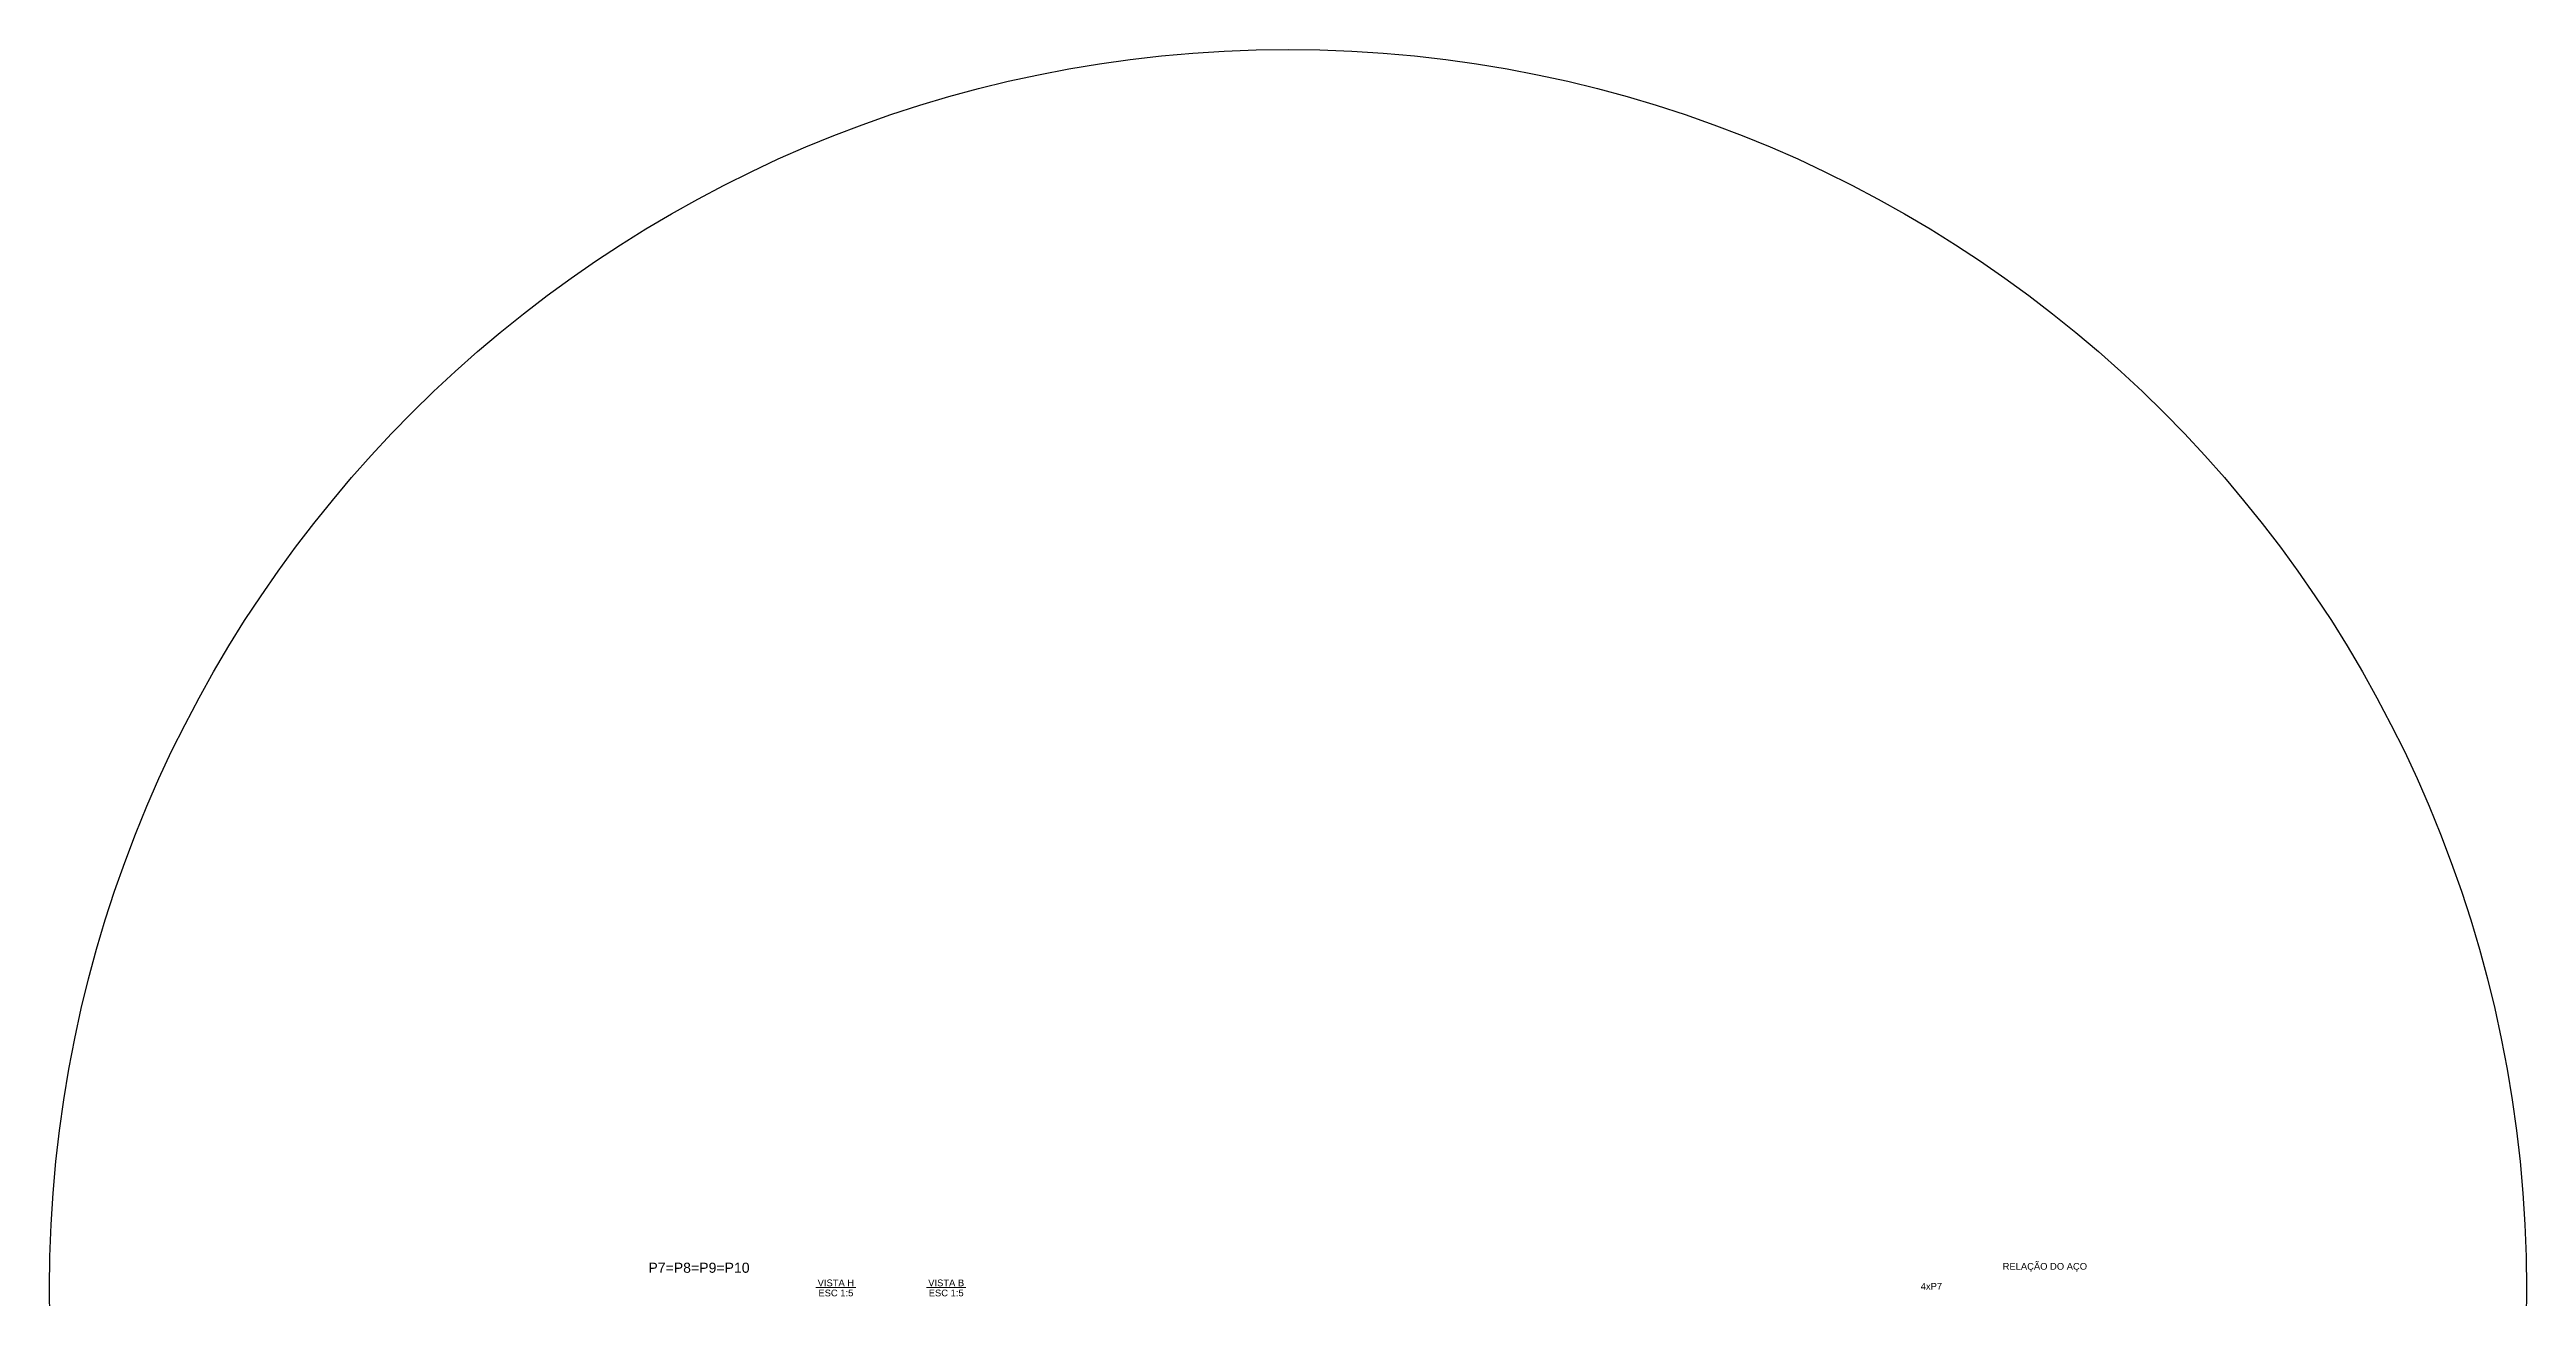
# Model space of a CAD drawing. Extents: x 5006 to 5323, y 875 to 3681.
# Drawn here: x 5149.2 to 5305.6, y 952.4 to 1031.2 of the extents above; entities that cross this region are included whole.
import ezdxf

# ---------------------------------------------------------------- set-up
doc = ezdxf.new("R2010")
doc.units = 0
doc.header["$LTSCALE"] = 2
for name, color, linetype, lineweight in [('DT-Relação do aço', 9, 'Continuous', 5), ('DT-Textos', 7, 'Continuous', 5), ('DT-Título', 3, 'Continuous', 20)]:
    doc.layers.add(name, color=color, linetype=linetype, lineweight=lineweight)
doc.styles.add('ARIAL', font='arial.ttf')

msp = doc.modelspace()

# ---------------------------------------------------------------- linework, layer by layer
msp.add_circle((5227.4254, 953.0462), 78.188)
at = {"layer": 'DT-Textos'}
for p, q in [((5197.6222, 953.1082), (5200.1417, 953.1082)), ((5204.6038, 953.1082), (5207.0905, 953.1082))]:
    msp.add_line(p, q, dxfattribs=at)

# ---------------------------------------------------------------- texts
at = {"layer": 'DT-Relação do aço', "color": 251, "linetype": 'Continuous', "true_color": 0x636466, "char_height": 0.4236, "line_spacing_factor": 0.798, "style": 'ARIAL'}
for s, insert, width, attachment_point in [('RELAÇÃO DO AÇO', (5275.2074, 954.0913), 10.681309, 8), ('4xP7', (5267.3712, 952.9599), 2.70451, 7)]:
    msp.add_mtext(s, dxfattribs=dict(at, insert=insert, width=width, attachment_point=attachment_point))
at = {"layer": 'DT-Textos', "linetype": 'Continuous', "char_height": 0.4236, "attachment_point": 8, "line_spacing_factor": 0.798, "style": 'ARIAL'}
for s, insert, width in [('VISTA H', (5198.882, 953.1717), 4.615652), ('ESC 1:5', (5198.882, 952.5363), 4.419229), ('VISTA B', (5205.8472, 953.1717), 4.550178), ('ESC 1:5', (5205.8472, 952.5363), 4.419229)]:
    msp.add_mtext(s, dxfattribs=dict(at, insert=insert, width=width))
at = {"layer": 'DT-Título', "linetype": 'Continuous', "insert": (5187.0444, 954.0189), "char_height": 0.6354, "width": 12.817039, "attachment_point": 7, "line_spacing_factor": 0.798, "style": 'ARIAL'}
msp.add_mtext('P7=P8=P9=P10', dxfattribs=at)

doc.saveas('drawing.dxf')
